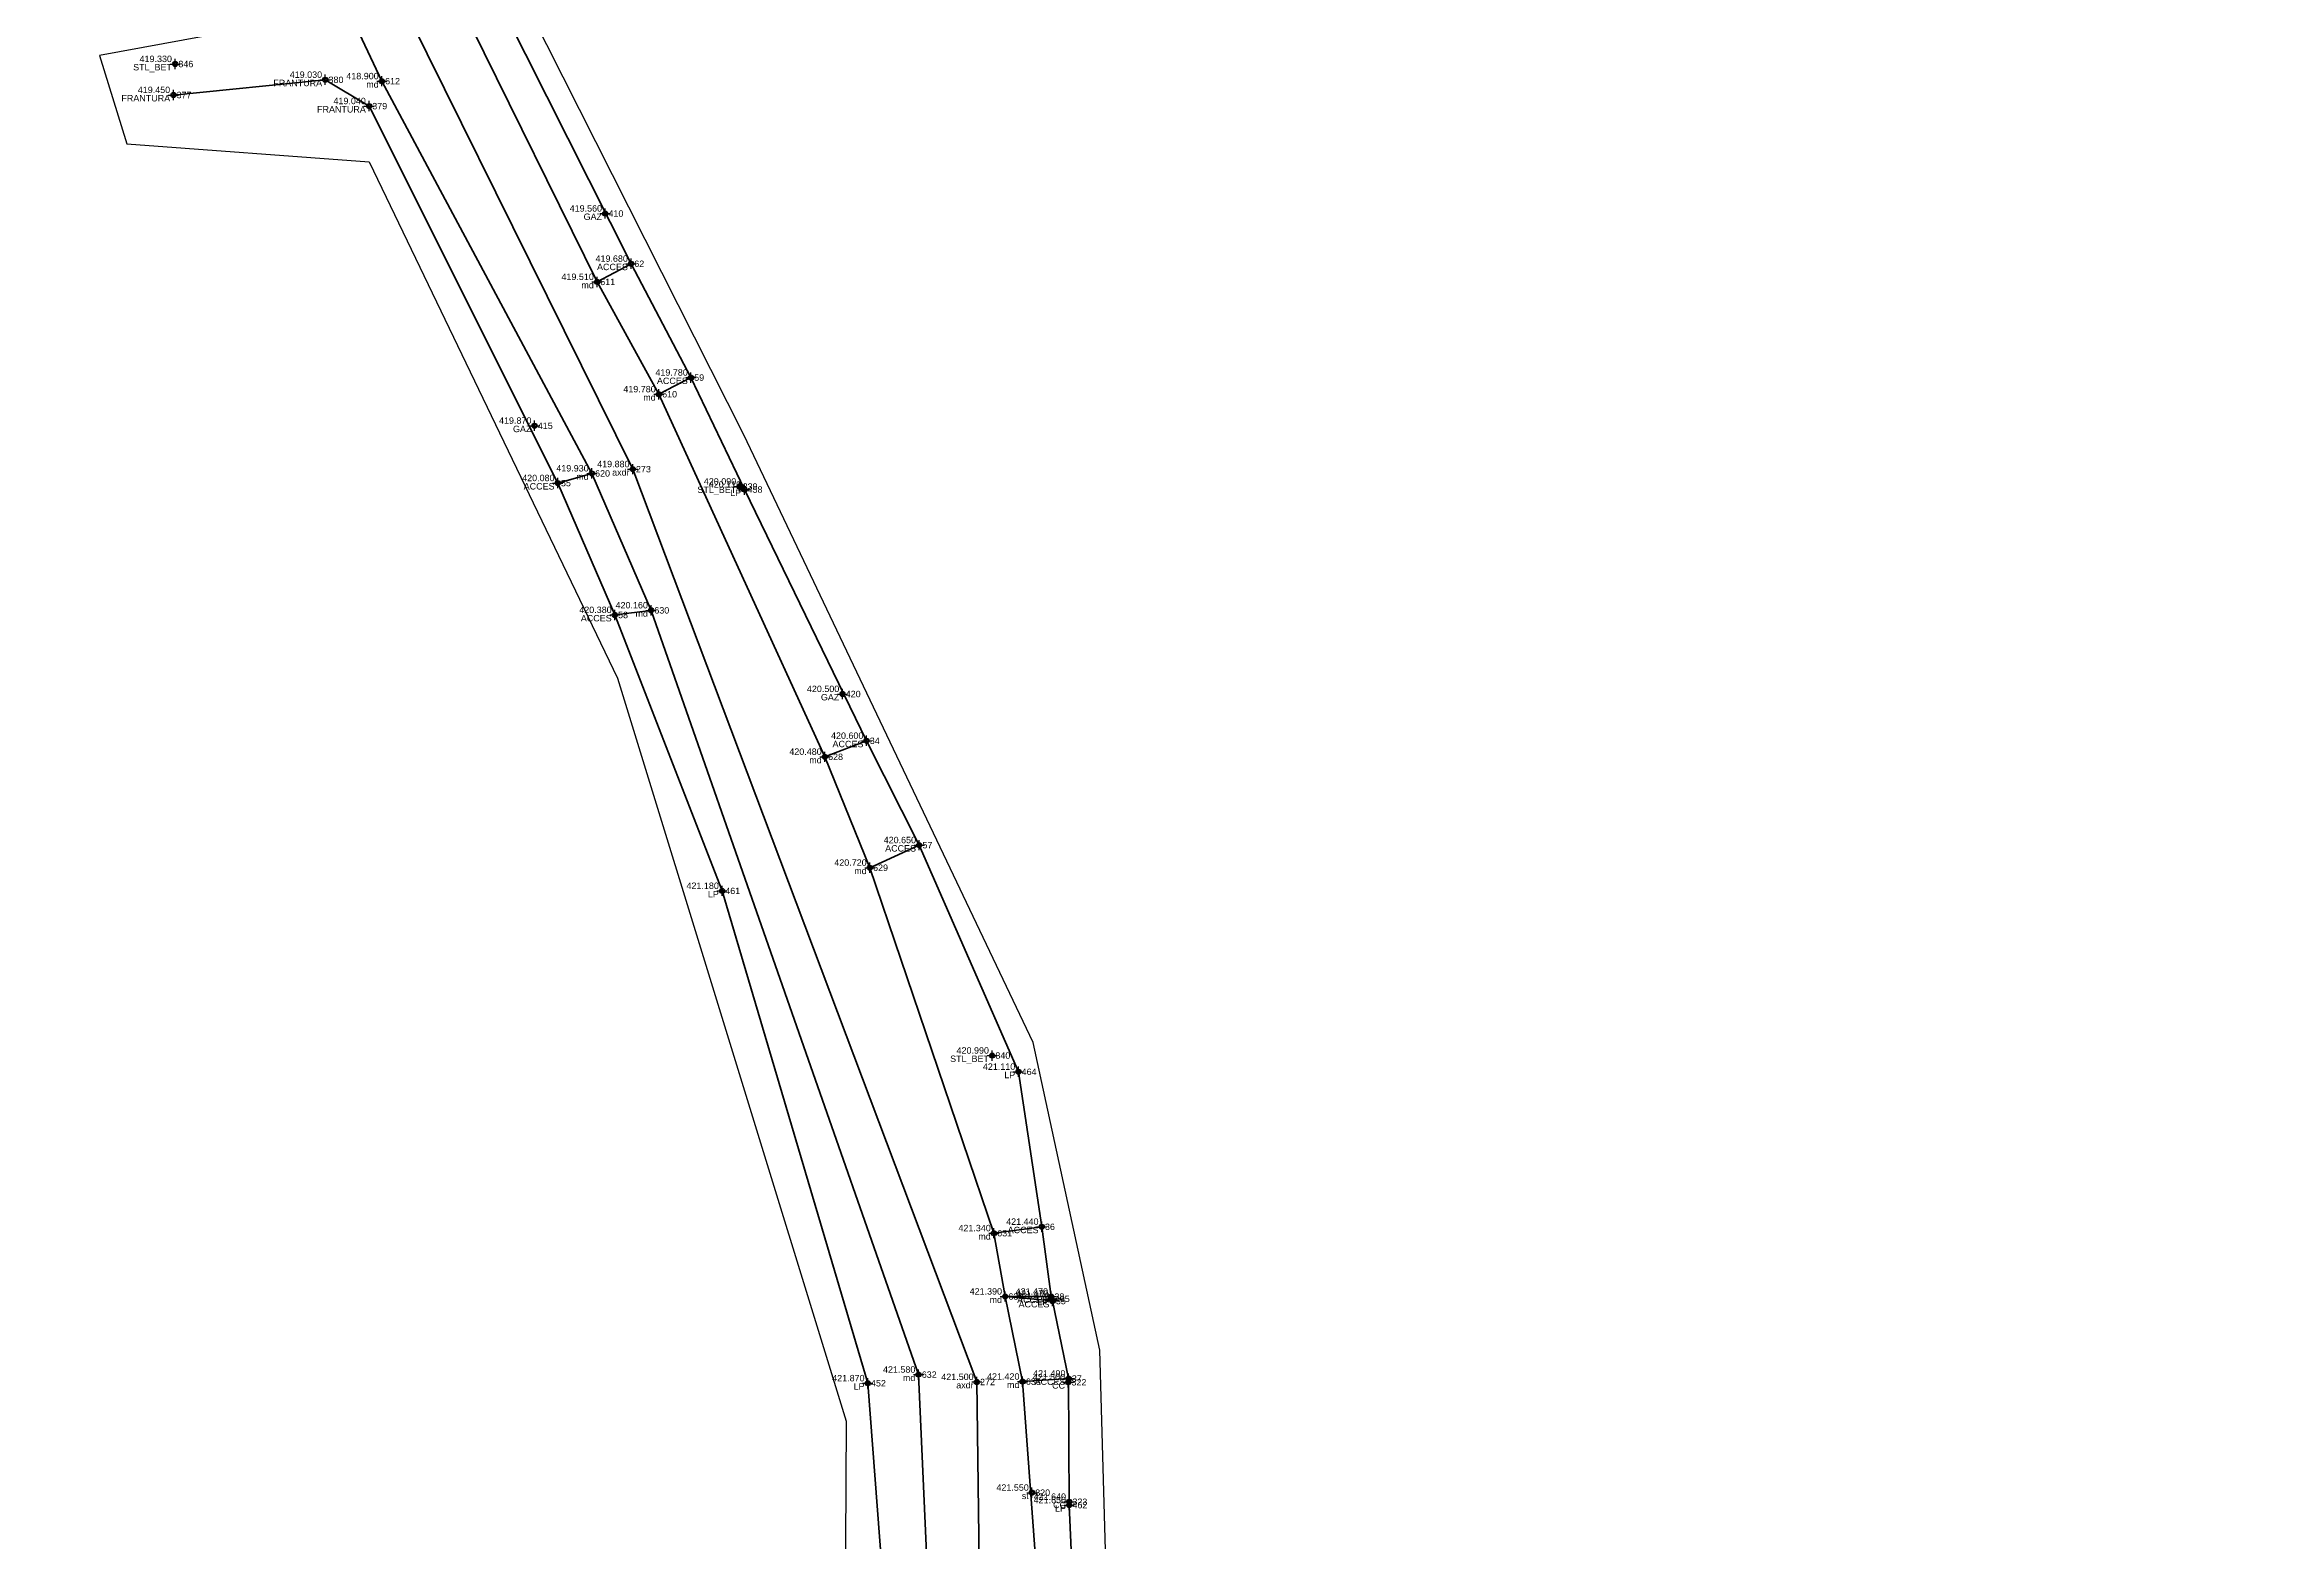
# Model space of a CAD drawing. Extents: x 396921 to 401273, y 555385 to 556691.
# Drawn here: x 397289.2 to 397376.4, y 556507.8 to 556566.2 of the extents above; entities that cross this region are included whole.
import ezdxf
from ezdxf.enums import TextEntityAlignment as Align

# ---------------------------------------------------------------- set-up
doc = ezdxf.new("R2010")
doc.units = 0
doc.header["$PDMODE"] = 34
doc.header["$PDSIZE"] = 0.2
for name, color, linetype in [('Boundary', 30, 'Continuous'), ('TOPO_CERC', 1, 'Continuous'), ('TOPO_CODE', 7, 'Continuous'), ('TOPO_ELEVATION', 7, 'Continuous'), ('TOPO_POINT_ID', 7, 'Continuous'), ('TOPO_POINTS', 7, 'Continuous'), ('TOPO_SYMBOL', 1, 'Continuous')]:
    doc.layers.add(name, color=color, linetype=linetype)
doc.layers.add('RO-LINES-LIN', color=7, linetype='Continuous', lineweight=25)
doc.styles.get("Standard").update_dxf_attribs({"font": 'arial.ttf'})

# ---------------------------------------------------------------- blocks, each defined once
blk = doc.blocks.new('PUNCTOPO')
at = {"layer": 'TOPO_CERC'}
blk.add_circle((0, 0), 0.25, dxfattribs=at)
at = {"layer": 'TOPO_SYMBOL'}
blk.add_point((0, 0), dxfattribs=at)

msp = doc.modelspace()

# ---------------------------------------------------------------- linework, layer by layer
at = {"layer": 'Boundary'}
for points in [[(397214.406, 556652.655), (397230.791, 556654.117), (397234.455, 556654.387), (397255.304, 556654.773), (397264.236, 556652.957), (397284.176, 556646.094), (397286.893, 556640.725), (397291.652, 556621.669), (397291.468, 556610.6), (397289.101, 556589.208), (397284.855, 556571.934), (397295.327, 556569.752), (397296.64, 556572.669), (397298.78, 556567.126), (397291.338, 556565.765), (397292.408, 556562.312), (397301.856, 556561.614), (397311.54, 556541.469), (397320.456, 556512.491), (397320.324, 556488.557), (397315.094, 556463.786), (397313.32, 556458.163), (397290.318, 556461.106), (397285.15, 556444.226)], [(397319.101, 556441.045), (397321.6, 556450.569), (397326.996, 556458.985), (397330.022, 556492.739), (397330.67, 556503.776), (397330.346, 556515.266), (397327.749, 556527.266), (397316.461, 556550.971), (397307.492, 556568.744), (397302.52, 556581.984), (397305.056, 556606.927), (397308.352, 556621.196), (397313.653, 556628.178), (397321.316, 556632.763), (397333.511, 556631.63), (397362.372, 556622.639), (397392.418, 556611.332)]]:
    msp.add_lwpolyline(points, dxfattribs=at)
at = {"layer": 'RO-LINES-LIN', "lineweight": 50}
for points in [[(397301.82, 556652.167, 412.53), (397299.86, 556640.804, 413.01), (397299.045, 556612.502, 415.26), (397296.51, 556582.426, 417.81), (397300.117, 556573.926, 418.33), (397312.134, 556549.626, 419.88), (397325.554, 556514.019, 421.5), (397325.84, 556491.893, 422.13), (397322.099, 556468.97, 423.04), (397310.209, 556440.701, 424.26), (397313.977, 556396.974, 424.35), (397313.068, 556377.302, 424.43), (397308.37, 556353.59, 424.89), (397304.346, 556342.544, 425.34), (397300.047, 556317.188, 425.53)], [(397292.038, 556451.479, 425.19), (397304.777, 556448.04, 424.49), (397310.444, 556449.805, 424.15), (397315.161, 556455.424, 423.84), (397318.872, 556464.59, 423.38), (397320.37, 556469.517, 423.11), (397323.46, 556485.101, 422.5), (397324.28, 556491.942, 422.2), (397323.281, 556514.306, 421.58), (397312.85, 556544.118, 420.16), (397310.54, 556549.46, 419.93), (397302.35, 556564.759, 418.9), (397298.261, 556573.42, 418.36), (397296.477, 556576.715, 418.291), (397296.004, 556576.308, 418.28), (397294.219, 556571.647, 418.67)], [(397303.752, 556575.427, 418.23), (397307.136, 556567.436, 418.95), (397312.069, 556557.638, 419.68)], [(397314.945, 556440.955, 424.14), (397316.1, 556450.522, 423.98), (397322.879, 556463.599, 423.28), (397323.69, 556468.479, 423.06), (397327.481, 556491.799, 422.16), (397327.883, 556498.334, 421.89), (397328.206, 556502.219, 421.79), (397327.34, 556514.033, 421.42), (397326.661, 556517.353, 421.39), (397326.222, 556519.823, 421.34), (397321.382, 556534.079, 420.72), (397319.628, 556538.405, 420.48), (397313.154, 556552.548, 419.78), (397310.741, 556556.931, 419.51), (397305.841, 556566.862, 418.75)], [(397294.218, 556564.22, 419.45), (397300.144, 556564.814, 419.03), (397301.849, 556563.787, 419.04), (397309.209, 556549.082, 420.08)], [(397314.405, 556553.197, 419.78), (397313.154, 556552.548, 419.78), (397310.741, 556556.931, 419.51), (397312.069, 556557.638, 419.68), (397314.405, 556553.197, 419.78)], [(397314.405, 556553.197, 419.78), (397316.486, 556548.83, 420.11), (397321.254, 556539.03, 420.6)], [(397312.85, 556544.118, 420.16), (397311.437, 556543.937, 420.38), (397309.209, 556549.082, 420.08), (397310.54, 556549.46, 419.93), (397312.85, 556544.118, 420.16)], [(397311.437, 556543.937, 420.38), (397315.617, 556533.176, 421.18), (397321.3, 556513.97, 421.87), (397322.514, 556498.084, 422.3), (397322.258, 556491.874, 422.46)], [(397323.307, 556534.959, 420.65), (397321.382, 556534.079, 420.72), (397319.628, 556538.405, 420.48), (397321.254, 556539.03, 420.6), (397323.307, 556534.959, 420.65)], [(397323.307, 556534.959, 420.65), (397327.176, 556526.12, 421.11), (397328.085, 556520.073, 421.44), (397328.454, 556517.348, 421.47), (397328.51, 556517.178, 421.47), (397329.135, 556514.154, 421.49), (397329.156, 556509.214, 421.65), (397329.469, 556502.234, 421.73)], [(397328.454, 556517.348, 421.47), (397326.661, 556517.353, 421.39), (397326.222, 556519.823, 421.34), (397328.085, 556520.073, 421.44), (397328.454, 556517.348, 421.47)], [(397329.135, 556514.154, 421.49), (397327.34, 556514.033, 421.42), (397326.661, 556517.353, 421.39), (397328.51, 556517.178, 421.47), (397329.135, 556514.154, 421.49)]]:
    msp.add_polyline3d(points, dxfattribs=at)

# ---------------------------------------------------------------- block references
at = {"layer": 'TOPO_POINTS'}
ref = msp.add_blockref('PUNCTOPO', (397294.288, 556565.429, 419.33), dxfattribs=dict(at, xscale=0.25, yscale=0.25, zscale=0.25))
ref.add_attrib('POINT', '846', dxfattribs={"layer": 'TOPO_POINT_ID', "height": 0.25}).set_placement((397294.413, 556565.429, 419.33), align=Align.MIDDLE_LEFT)
ref.add_attrib('ELEVATION', '419.330', dxfattribs={"layer": 'TOPO_ELEVATION', "height": 0.25}).set_placement((397294.163, 556565.429, 419.33), align=Align.BOTTOM_RIGHT)
ref.add_attrib('CODE', 'STL_BET', dxfattribs={"layer": 'TOPO_CODE', "height": 0.25}).set_placement((397294.163, 556565.429, 419.33), align=Align.TOP_RIGHT)
ref = msp.add_blockref('PUNCTOPO', (397300.144, 556564.814, 419.03), dxfattribs=dict(at, xscale=0.25, yscale=0.25, zscale=0.25))
ref.add_attrib('POINT', '380', dxfattribs={"layer": 'TOPO_POINT_ID', "height": 0.25}).set_placement((397300.269, 556564.814, 419.03), align=Align.MIDDLE_LEFT)
ref.add_attrib('ELEVATION', '419.030', dxfattribs={"layer": 'TOPO_ELEVATION', "height": 0.25}).set_placement((397300.019, 556564.814, 419.03), align=Align.BOTTOM_RIGHT)
ref.add_attrib('CODE', 'FRANTURA', dxfattribs={"layer": 'TOPO_CODE', "height": 0.25}).set_placement((397300.019, 556564.814, 419.03), align=Align.TOP_RIGHT)
ref = msp.add_blockref('PUNCTOPO', (397302.35, 556564.759, 418.9), dxfattribs=dict(at, xscale=0.25, yscale=0.25, zscale=0.25))
ref.add_attrib('POINT', '612', dxfattribs={"layer": 'TOPO_POINT_ID', "height": 0.25}).set_placement((397302.475, 556564.759, 418.9), align=Align.MIDDLE_LEFT)
ref.add_attrib('ELEVATION', '418.900', dxfattribs={"layer": 'TOPO_ELEVATION', "height": 0.25}).set_placement((397302.225, 556564.759, 418.9), align=Align.BOTTOM_RIGHT)
ref.add_attrib('CODE', 'md', dxfattribs={"layer": 'TOPO_CODE', "height": 0.25}).set_placement((397302.225, 556564.759, 418.9), align=Align.TOP_RIGHT)
ref = msp.add_blockref('PUNCTOPO', (397294.218, 556564.22, 419.45), dxfattribs=dict(at, xscale=0.25, yscale=0.25, zscale=0.25))
ref.add_attrib('POINT', '377', dxfattribs={"layer": 'TOPO_POINT_ID', "height": 0.25}).set_placement((397294.343, 556564.22, 419.45), align=Align.MIDDLE_LEFT)
ref.add_attrib('ELEVATION', '419.450', dxfattribs={"layer": 'TOPO_ELEVATION', "height": 0.25}).set_placement((397294.093, 556564.22, 419.45), align=Align.BOTTOM_RIGHT)
ref.add_attrib('CODE', 'FRANTURA', dxfattribs={"layer": 'TOPO_CODE', "height": 0.25}).set_placement((397294.093, 556564.22, 419.45), align=Align.TOP_RIGHT)
ref = msp.add_blockref('PUNCTOPO', (397301.849, 556563.787, 419.04), dxfattribs=dict(at, xscale=0.25, yscale=0.25, zscale=0.25))
ref.add_attrib('POINT', '379', dxfattribs={"layer": 'TOPO_POINT_ID', "height": 0.25}).set_placement((397301.974, 556563.787, 419.04), align=Align.MIDDLE_LEFT)
ref.add_attrib('ELEVATION', '419.040', dxfattribs={"layer": 'TOPO_ELEVATION', "height": 0.25}).set_placement((397301.724, 556563.787, 419.04), align=Align.BOTTOM_RIGHT)
ref.add_attrib('CODE', 'FRANTURA', dxfattribs={"layer": 'TOPO_CODE', "height": 0.25}).set_placement((397301.724, 556563.787, 419.04), align=Align.TOP_RIGHT)
ref = msp.add_blockref('PUNCTOPO', (397311.061, 556559.597, 419.56), dxfattribs=dict(at, xscale=0.25, yscale=0.25, zscale=0.25))
ref.add_attrib('POINT', '410', dxfattribs={"layer": 'TOPO_POINT_ID', "height": 0.25}).set_placement((397311.186, 556559.597, 419.56), align=Align.MIDDLE_LEFT)
ref.add_attrib('ELEVATION', '419.560', dxfattribs={"layer": 'TOPO_ELEVATION', "height": 0.25}).set_placement((397310.936, 556559.597, 419.56), align=Align.BOTTOM_RIGHT)
ref.add_attrib('CODE', 'GAZ', dxfattribs={"layer": 'TOPO_CODE', "height": 0.25}).set_placement((397310.936, 556559.597, 419.56), align=Align.TOP_RIGHT)
ref = msp.add_blockref('PUNCTOPO', (397312.069, 556557.638, 419.68), dxfattribs=dict(at, xscale=0.25, yscale=0.25, zscale=0.25))
ref.add_attrib('POINT', '62', dxfattribs={"layer": 'TOPO_POINT_ID', "height": 0.25}).set_placement((397312.194, 556557.638, 419.68), align=Align.MIDDLE_LEFT)
ref.add_attrib('ELEVATION', '419.680', dxfattribs={"layer": 'TOPO_ELEVATION', "height": 0.25}).set_placement((397311.944, 556557.638, 419.68), align=Align.BOTTOM_RIGHT)
ref.add_attrib('CODE', 'ACCES', dxfattribs={"layer": 'TOPO_CODE', "height": 0.25}).set_placement((397311.944, 556557.638, 419.68), align=Align.TOP_RIGHT)
ref = msp.add_blockref('PUNCTOPO', (397310.741, 556556.931, 419.51), dxfattribs=dict(at, xscale=0.25, yscale=0.25, zscale=0.25))
ref.add_attrib('POINT', '611', dxfattribs={"layer": 'TOPO_POINT_ID', "height": 0.25}).set_placement((397310.866, 556556.931, 419.51), align=Align.MIDDLE_LEFT)
ref.add_attrib('ELEVATION', '419.510', dxfattribs={"layer": 'TOPO_ELEVATION', "height": 0.25}).set_placement((397310.616, 556556.931, 419.51), align=Align.BOTTOM_RIGHT)
ref.add_attrib('CODE', 'md', dxfattribs={"layer": 'TOPO_CODE', "height": 0.25}).set_placement((397310.616, 556556.931, 419.51), align=Align.TOP_RIGHT)
ref = msp.add_blockref('PUNCTOPO', (397314.405, 556553.197, 419.78), dxfattribs=dict(at, xscale=0.25, yscale=0.25, zscale=0.25))
ref.add_attrib('POINT', '59', dxfattribs={"layer": 'TOPO_POINT_ID', "height": 0.25}).set_placement((397314.53, 556553.197, 419.78), align=Align.MIDDLE_LEFT)
ref.add_attrib('ELEVATION', '419.780', dxfattribs={"layer": 'TOPO_ELEVATION', "height": 0.25}).set_placement((397314.28, 556553.197, 419.78), align=Align.BOTTOM_RIGHT)
ref.add_attrib('CODE', 'ACCES', dxfattribs={"layer": 'TOPO_CODE', "height": 0.25}).set_placement((397314.28, 556553.197, 419.78), align=Align.TOP_RIGHT)
ref = msp.add_blockref('PUNCTOPO', (397313.154, 556552.548, 419.78), dxfattribs=dict(at, xscale=0.25, yscale=0.25, zscale=0.25))
ref.add_attrib('POINT', '610', dxfattribs={"layer": 'TOPO_POINT_ID', "height": 0.25}).set_placement((397313.279, 556552.548, 419.78), align=Align.MIDDLE_LEFT)
ref.add_attrib('ELEVATION', '419.780', dxfattribs={"layer": 'TOPO_ELEVATION', "height": 0.25}).set_placement((397313.029, 556552.548, 419.78), align=Align.BOTTOM_RIGHT)
ref.add_attrib('CODE', 'md', dxfattribs={"layer": 'TOPO_CODE', "height": 0.25}).set_placement((397313.029, 556552.548, 419.78), align=Align.TOP_RIGHT)
ref = msp.add_blockref('PUNCTOPO', (397308.306, 556551.319, 419.87), dxfattribs=dict(at, xscale=0.25, yscale=0.25, zscale=0.25))
ref.add_attrib('POINT', '415', dxfattribs={"layer": 'TOPO_POINT_ID', "height": 0.25}).set_placement((397308.431, 556551.319, 419.87), align=Align.MIDDLE_LEFT)
ref.add_attrib('ELEVATION', '419.870', dxfattribs={"layer": 'TOPO_ELEVATION', "height": 0.25}).set_placement((397308.181, 556551.319, 419.87), align=Align.BOTTOM_RIGHT)
ref.add_attrib('CODE', 'GAZ', dxfattribs={"layer": 'TOPO_CODE', "height": 0.25}).set_placement((397308.181, 556551.319, 419.87), align=Align.TOP_RIGHT)
ref = msp.add_blockref('PUNCTOPO', (397312.134, 556549.626, 419.88), dxfattribs=dict(at, xscale=0.25, yscale=0.25, zscale=0.25))
ref.add_attrib('POINT', '273', dxfattribs={"layer": 'TOPO_POINT_ID', "height": 0.25}).set_placement((397312.259, 556549.626, 419.88), align=Align.MIDDLE_LEFT)
ref.add_attrib('ELEVATION', '419.880', dxfattribs={"layer": 'TOPO_ELEVATION', "height": 0.25}).set_placement((397312.009, 556549.626, 419.88), align=Align.BOTTOM_RIGHT)
ref.add_attrib('CODE', 'axdr', dxfattribs={"layer": 'TOPO_CODE', "height": 0.25}).set_placement((397312.009, 556549.626, 419.88), align=Align.TOP_RIGHT)
ref = msp.add_blockref('PUNCTOPO', (397309.209, 556549.082, 420.08), dxfattribs=dict(at, xscale=0.25, yscale=0.25, zscale=0.25))
ref.add_attrib('POINT', '55', dxfattribs={"layer": 'TOPO_POINT_ID', "height": 0.25}).set_placement((397309.334, 556549.082, 420.08), align=Align.MIDDLE_LEFT)
ref.add_attrib('ELEVATION', '420.080', dxfattribs={"layer": 'TOPO_ELEVATION', "height": 0.25}).set_placement((397309.084, 556549.082, 420.08), align=Align.BOTTOM_RIGHT)
ref.add_attrib('CODE', 'ACCES', dxfattribs={"layer": 'TOPO_CODE', "height": 0.25}).set_placement((397309.084, 556549.082, 420.08), align=Align.TOP_RIGHT)
ref = msp.add_blockref('PUNCTOPO', (397310.54, 556549.46, 419.93), dxfattribs=dict(at, xscale=0.25, yscale=0.25, zscale=0.25))
ref.add_attrib('POINT', '620', dxfattribs={"layer": 'TOPO_POINT_ID', "height": 0.25}).set_placement((397310.665, 556549.46, 419.93), align=Align.MIDDLE_LEFT)
ref.add_attrib('ELEVATION', '419.930', dxfattribs={"layer": 'TOPO_ELEVATION', "height": 0.25}).set_placement((397310.415, 556549.46, 419.93), align=Align.BOTTOM_RIGHT)
ref.add_attrib('CODE', 'md', dxfattribs={"layer": 'TOPO_CODE', "height": 0.25}).set_placement((397310.415, 556549.46, 419.93), align=Align.TOP_RIGHT)
ref = msp.add_blockref('PUNCTOPO', (397316.294, 556548.948, 420.09), dxfattribs=dict(at, xscale=0.25, yscale=0.25, zscale=0.25))
ref.add_attrib('POINT', '839', dxfattribs={"layer": 'TOPO_POINT_ID', "height": 0.25}).set_placement((397316.419, 556548.948, 420.09), align=Align.MIDDLE_LEFT)
ref.add_attrib('ELEVATION', '420.090', dxfattribs={"layer": 'TOPO_ELEVATION', "height": 0.25}).set_placement((397316.169, 556548.948, 420.09), align=Align.BOTTOM_RIGHT)
ref.add_attrib('CODE', 'STL_BET', dxfattribs={"layer": 'TOPO_CODE', "height": 0.25}).set_placement((397316.169, 556548.948, 420.09), align=Align.TOP_RIGHT)
ref = msp.add_blockref('PUNCTOPO', (397316.486, 556548.83, 420.11), dxfattribs=dict(at, xscale=0.25, yscale=0.25, zscale=0.25))
ref.add_attrib('POINT', '458', dxfattribs={"layer": 'TOPO_POINT_ID', "height": 0.25}).set_placement((397316.611, 556548.83, 420.11), align=Align.MIDDLE_LEFT)
ref.add_attrib('ELEVATION', '420.110', dxfattribs={"layer": 'TOPO_ELEVATION', "height": 0.25}).set_placement((397316.361, 556548.83, 420.11), align=Align.BOTTOM_RIGHT)
ref.add_attrib('CODE', 'LP', dxfattribs={"layer": 'TOPO_CODE', "height": 0.25}).set_placement((397316.361, 556548.83, 420.11), align=Align.TOP_RIGHT)
ref = msp.add_blockref('PUNCTOPO', (397311.437, 556543.937, 420.38), dxfattribs=dict(at, xscale=0.25, yscale=0.25, zscale=0.25))
ref.add_attrib('POINT', '58', dxfattribs={"layer": 'TOPO_POINT_ID', "height": 0.25}).set_placement((397311.562, 556543.937, 420.38), align=Align.MIDDLE_LEFT)
ref.add_attrib('ELEVATION', '420.380', dxfattribs={"layer": 'TOPO_ELEVATION', "height": 0.25}).set_placement((397311.312, 556543.937, 420.38), align=Align.BOTTOM_RIGHT)
ref.add_attrib('CODE', 'ACCES', dxfattribs={"layer": 'TOPO_CODE', "height": 0.25}).set_placement((397311.312, 556543.937, 420.38), align=Align.TOP_RIGHT)
ref = msp.add_blockref('PUNCTOPO', (397312.85, 556544.118, 420.16), dxfattribs=dict(at, xscale=0.25, yscale=0.25, zscale=0.25))
ref.add_attrib('POINT', '630', dxfattribs={"layer": 'TOPO_POINT_ID', "height": 0.25}).set_placement((397312.975, 556544.118, 420.16), align=Align.MIDDLE_LEFT)
ref.add_attrib('ELEVATION', '420.160', dxfattribs={"layer": 'TOPO_ELEVATION', "height": 0.25}).set_placement((397312.725, 556544.118, 420.16), align=Align.BOTTOM_RIGHT)
ref.add_attrib('CODE', 'md', dxfattribs={"layer": 'TOPO_CODE', "height": 0.25}).set_placement((397312.725, 556544.118, 420.16), align=Align.TOP_RIGHT)
ref = msp.add_blockref('PUNCTOPO', (397320.314, 556540.855, 420.5), dxfattribs=dict(at, xscale=0.25, yscale=0.25, zscale=0.25))
ref.add_attrib('POINT', '420', dxfattribs={"layer": 'TOPO_POINT_ID', "height": 0.25}).set_placement((397320.439, 556540.855, 420.5), align=Align.MIDDLE_LEFT)
ref.add_attrib('ELEVATION', '420.500', dxfattribs={"layer": 'TOPO_ELEVATION', "height": 0.25}).set_placement((397320.189, 556540.855, 420.5), align=Align.BOTTOM_RIGHT)
ref.add_attrib('CODE', 'GAZ', dxfattribs={"layer": 'TOPO_CODE', "height": 0.25}).set_placement((397320.189, 556540.855, 420.5), align=Align.TOP_RIGHT)
ref = msp.add_blockref('PUNCTOPO', (397319.628, 556538.405, 420.48), dxfattribs=dict(at, xscale=0.25, yscale=0.25, zscale=0.25))
ref.add_attrib('POINT', '628', dxfattribs={"layer": 'TOPO_POINT_ID', "height": 0.25}).set_placement((397319.753, 556538.405, 420.48), align=Align.MIDDLE_LEFT)
ref.add_attrib('ELEVATION', '420.480', dxfattribs={"layer": 'TOPO_ELEVATION', "height": 0.25}).set_placement((397319.503, 556538.405, 420.48), align=Align.BOTTOM_RIGHT)
ref.add_attrib('CODE', 'md', dxfattribs={"layer": 'TOPO_CODE', "height": 0.25}).set_placement((397319.503, 556538.405, 420.48), align=Align.TOP_RIGHT)
ref = msp.add_blockref('PUNCTOPO', (397321.254, 556539.03, 420.6), dxfattribs=dict(at, xscale=0.25, yscale=0.25, zscale=0.25))
ref.add_attrib('POINT', '34', dxfattribs={"layer": 'TOPO_POINT_ID', "height": 0.25}).set_placement((397321.379, 556539.03, 420.6), align=Align.MIDDLE_LEFT)
ref.add_attrib('ELEVATION', '420.600', dxfattribs={"layer": 'TOPO_ELEVATION', "height": 0.25}).set_placement((397321.129, 556539.03, 420.6), align=Align.BOTTOM_RIGHT)
ref.add_attrib('CODE', 'ACCES', dxfattribs={"layer": 'TOPO_CODE', "height": 0.25}).set_placement((397321.129, 556539.03, 420.6), align=Align.TOP_RIGHT)
ref = msp.add_blockref('PUNCTOPO', (397323.307, 556534.959, 420.65), dxfattribs=dict(at, xscale=0.25, yscale=0.25, zscale=0.25))
ref.add_attrib('POINT', '57', dxfattribs={"layer": 'TOPO_POINT_ID', "height": 0.25}).set_placement((397323.432, 556534.959, 420.65), align=Align.MIDDLE_LEFT)
ref.add_attrib('ELEVATION', '420.650', dxfattribs={"layer": 'TOPO_ELEVATION', "height": 0.25}).set_placement((397323.182, 556534.959, 420.65), align=Align.BOTTOM_RIGHT)
ref.add_attrib('CODE', 'ACCES', dxfattribs={"layer": 'TOPO_CODE', "height": 0.25}).set_placement((397323.182, 556534.959, 420.65), align=Align.TOP_RIGHT)
ref = msp.add_blockref('PUNCTOPO', (397321.382, 556534.079, 420.72), dxfattribs=dict(at, xscale=0.25, yscale=0.25, zscale=0.25))
ref.add_attrib('POINT', '629', dxfattribs={"layer": 'TOPO_POINT_ID', "height": 0.25}).set_placement((397321.507, 556534.079, 420.72), align=Align.MIDDLE_LEFT)
ref.add_attrib('ELEVATION', '420.720', dxfattribs={"layer": 'TOPO_ELEVATION', "height": 0.25}).set_placement((397321.257, 556534.079, 420.72), align=Align.BOTTOM_RIGHT)
ref.add_attrib('CODE', 'md', dxfattribs={"layer": 'TOPO_CODE', "height": 0.25}).set_placement((397321.257, 556534.079, 420.72), align=Align.TOP_RIGHT)
ref = msp.add_blockref('PUNCTOPO', (397315.617, 556533.176, 421.18), dxfattribs=dict(at, xscale=0.25, yscale=0.25, zscale=0.25))
ref.add_attrib('POINT', '461', dxfattribs={"layer": 'TOPO_POINT_ID', "height": 0.25}).set_placement((397315.742, 556533.176, 421.18), align=Align.MIDDLE_LEFT)
ref.add_attrib('ELEVATION', '421.180', dxfattribs={"layer": 'TOPO_ELEVATION', "height": 0.25}).set_placement((397315.492, 556533.176, 421.18), align=Align.BOTTOM_RIGHT)
ref.add_attrib('CODE', 'LP', dxfattribs={"layer": 'TOPO_CODE', "height": 0.25}).set_placement((397315.492, 556533.176, 421.18), align=Align.TOP_RIGHT)
ref = msp.add_blockref('PUNCTOPO', (397326.151, 556526.752, 420.99), dxfattribs=dict(at, xscale=0.25, yscale=0.25, zscale=0.25))
ref.add_attrib('POINT', '840', dxfattribs={"layer": 'TOPO_POINT_ID', "height": 0.25}).set_placement((397326.276, 556526.752, 420.99), align=Align.MIDDLE_LEFT)
ref.add_attrib('ELEVATION', '420.990', dxfattribs={"layer": 'TOPO_ELEVATION', "height": 0.25}).set_placement((397326.026, 556526.752, 420.99), align=Align.BOTTOM_RIGHT)
ref.add_attrib('CODE', 'STL_BET', dxfattribs={"layer": 'TOPO_CODE', "height": 0.25}).set_placement((397326.026, 556526.752, 420.99), align=Align.TOP_RIGHT)
ref = msp.add_blockref('PUNCTOPO', (397327.176, 556526.12, 421.11), dxfattribs=dict(at, xscale=0.25, yscale=0.25, zscale=0.25))
ref.add_attrib('POINT', '464', dxfattribs={"layer": 'TOPO_POINT_ID', "height": 0.25}).set_placement((397327.301, 556526.12, 421.11), align=Align.MIDDLE_LEFT)
ref.add_attrib('ELEVATION', '421.110', dxfattribs={"layer": 'TOPO_ELEVATION', "height": 0.25}).set_placement((397327.051, 556526.12, 421.11), align=Align.BOTTOM_RIGHT)
ref.add_attrib('CODE', 'LP', dxfattribs={"layer": 'TOPO_CODE', "height": 0.25}).set_placement((397327.051, 556526.12, 421.11), align=Align.TOP_RIGHT)
ref = msp.add_blockref('PUNCTOPO', (397328.085, 556520.073, 421.44), dxfattribs=dict(at, xscale=0.25, yscale=0.25, zscale=0.25))
ref.add_attrib('POINT', '36', dxfattribs={"layer": 'TOPO_POINT_ID', "height": 0.25}).set_placement((397328.21, 556520.073, 421.44), align=Align.MIDDLE_LEFT)
ref.add_attrib('ELEVATION', '421.440', dxfattribs={"layer": 'TOPO_ELEVATION', "height": 0.25}).set_placement((397327.96, 556520.073, 421.44), align=Align.BOTTOM_RIGHT)
ref.add_attrib('CODE', 'ACCES', dxfattribs={"layer": 'TOPO_CODE', "height": 0.25}).set_placement((397327.96, 556520.073, 421.44), align=Align.TOP_RIGHT)
ref = msp.add_blockref('PUNCTOPO', (397326.222, 556519.823, 421.34), dxfattribs=dict(at, xscale=0.25, yscale=0.25, zscale=0.25))
ref.add_attrib('POINT', '631', dxfattribs={"layer": 'TOPO_POINT_ID', "height": 0.25}).set_placement((397326.347, 556519.823, 421.34), align=Align.MIDDLE_LEFT)
ref.add_attrib('ELEVATION', '421.340', dxfattribs={"layer": 'TOPO_ELEVATION', "height": 0.25}).set_placement((397326.097, 556519.823, 421.34), align=Align.BOTTOM_RIGHT)
ref.add_attrib('CODE', 'md', dxfattribs={"layer": 'TOPO_CODE', "height": 0.25}).set_placement((397326.097, 556519.823, 421.34), align=Align.TOP_RIGHT)
ref = msp.add_blockref('PUNCTOPO', (397326.661, 556517.353, 421.39), dxfattribs=dict(at, xscale=0.25, yscale=0.25, zscale=0.25))
ref.add_attrib('POINT', '634', dxfattribs={"layer": 'TOPO_POINT_ID', "height": 0.25}).set_placement((397326.786, 556517.353, 421.39), align=Align.MIDDLE_LEFT)
ref.add_attrib('ELEVATION', '421.390', dxfattribs={"layer": 'TOPO_ELEVATION', "height": 0.25}).set_placement((397326.536, 556517.353, 421.39), align=Align.BOTTOM_RIGHT)
ref.add_attrib('CODE', 'md', dxfattribs={"layer": 'TOPO_CODE', "height": 0.25}).set_placement((397326.536, 556517.353, 421.39), align=Align.TOP_RIGHT)
ref = msp.add_blockref('PUNCTOPO', (397328.454, 556517.348, 421.47), dxfattribs=dict(at, xscale=0.25, yscale=0.25, zscale=0.25))
ref.add_attrib('POINT', '38', dxfattribs={"layer": 'TOPO_POINT_ID', "height": 0.25}).set_placement((397328.579, 556517.348, 421.47), align=Align.MIDDLE_LEFT)
ref.add_attrib('ELEVATION', '421.470', dxfattribs={"layer": 'TOPO_ELEVATION', "height": 0.25}).set_placement((397328.329, 556517.348, 421.47), align=Align.BOTTOM_RIGHT)
ref.add_attrib('CODE', 'ACCES', dxfattribs={"layer": 'TOPO_CODE', "height": 0.25}).set_placement((397328.329, 556517.348, 421.47), align=Align.TOP_RIGHT)
ref = msp.add_blockref('PUNCTOPO', (397328.469, 556517.263, 421.47), dxfattribs=dict(at, xscale=0.25, yscale=0.25, zscale=0.25))
ref.add_attrib('POINT', '465', dxfattribs={"layer": 'TOPO_POINT_ID', "height": 0.25}).set_placement((397328.594, 556517.263, 421.47), align=Align.MIDDLE_LEFT)
ref.add_attrib('ELEVATION', '421.470', dxfattribs={"layer": 'TOPO_ELEVATION', "height": 0.25}).set_placement((397328.344, 556517.263, 421.47), align=Align.BOTTOM_RIGHT)
ref.add_attrib('CODE', 'LP', dxfattribs={"layer": 'TOPO_CODE', "height": 0.25}).set_placement((397328.344, 556517.263, 421.47), align=Align.TOP_RIGHT)
ref = msp.add_blockref('PUNCTOPO', (397328.51, 556517.178, 421.47), dxfattribs=dict(at, xscale=0.25, yscale=0.25, zscale=0.25))
ref.add_attrib('POINT', '35', dxfattribs={"layer": 'TOPO_POINT_ID', "height": 0.25}).set_placement((397328.635, 556517.178, 421.47), align=Align.MIDDLE_LEFT)
ref.add_attrib('ELEVATION', '421.470', dxfattribs={"layer": 'TOPO_ELEVATION', "height": 0.25}).set_placement((397328.385, 556517.178, 421.47), align=Align.BOTTOM_RIGHT)
ref.add_attrib('CODE', 'ACCES', dxfattribs={"layer": 'TOPO_CODE', "height": 0.25}).set_placement((397328.385, 556517.178, 421.47), align=Align.TOP_RIGHT)
ref = msp.add_blockref('PUNCTOPO', (397321.3, 556513.97, 421.87), dxfattribs=dict(at, xscale=0.25, yscale=0.25, zscale=0.25))
ref.add_attrib('POINT', '452', dxfattribs={"layer": 'TOPO_POINT_ID', "height": 0.25}).set_placement((397321.425, 556513.97, 421.87), align=Align.MIDDLE_LEFT)
ref.add_attrib('ELEVATION', '421.870', dxfattribs={"layer": 'TOPO_ELEVATION', "height": 0.25}).set_placement((397321.175, 556513.97, 421.87), align=Align.BOTTOM_RIGHT)
ref.add_attrib('CODE', 'LP', dxfattribs={"layer": 'TOPO_CODE', "height": 0.25}).set_placement((397321.175, 556513.97, 421.87), align=Align.TOP_RIGHT)
ref = msp.add_blockref('PUNCTOPO', (397323.281, 556514.306, 421.58), dxfattribs=dict(at, xscale=0.25, yscale=0.25, zscale=0.25))
ref.add_attrib('POINT', '632', dxfattribs={"layer": 'TOPO_POINT_ID', "height": 0.25}).set_placement((397323.406, 556514.306, 421.58), align=Align.MIDDLE_LEFT)
ref.add_attrib('ELEVATION', '421.580', dxfattribs={"layer": 'TOPO_ELEVATION', "height": 0.25}).set_placement((397323.156, 556514.306, 421.58), align=Align.BOTTOM_RIGHT)
ref.add_attrib('CODE', 'md', dxfattribs={"layer": 'TOPO_CODE', "height": 0.25}).set_placement((397323.156, 556514.306, 421.58), align=Align.TOP_RIGHT)
ref = msp.add_blockref('PUNCTOPO', (397325.554, 556514.019, 421.5), dxfattribs=dict(at, xscale=0.25, yscale=0.25, zscale=0.25))
ref.add_attrib('POINT', '272', dxfattribs={"layer": 'TOPO_POINT_ID', "height": 0.25}).set_placement((397325.679, 556514.019, 421.5), align=Align.MIDDLE_LEFT)
ref.add_attrib('ELEVATION', '421.500', dxfattribs={"layer": 'TOPO_ELEVATION', "height": 0.25}).set_placement((397325.429, 556514.019, 421.5), align=Align.BOTTOM_RIGHT)
ref.add_attrib('CODE', 'axdr', dxfattribs={"layer": 'TOPO_CODE', "height": 0.25}).set_placement((397325.429, 556514.019, 421.5), align=Align.TOP_RIGHT)
ref = msp.add_blockref('PUNCTOPO', (397327.34, 556514.033, 421.42), dxfattribs=dict(at, xscale=0.25, yscale=0.25, zscale=0.25))
ref.add_attrib('POINT', '633', dxfattribs={"layer": 'TOPO_POINT_ID', "height": 0.25}).set_placement((397327.465, 556514.033, 421.42), align=Align.MIDDLE_LEFT)
ref.add_attrib('ELEVATION', '421.420', dxfattribs={"layer": 'TOPO_ELEVATION', "height": 0.25}).set_placement((397327.215, 556514.033, 421.42), align=Align.BOTTOM_RIGHT)
ref.add_attrib('CODE', 'md', dxfattribs={"layer": 'TOPO_CODE', "height": 0.25}).set_placement((397327.215, 556514.033, 421.42), align=Align.TOP_RIGHT)
ref = msp.add_blockref('PUNCTOPO', (397329.118, 556514.008, 421.5), dxfattribs=dict(at, xscale=0.25, yscale=0.25, zscale=0.25))
ref.add_attrib('POINT', '322', dxfattribs={"layer": 'TOPO_POINT_ID', "height": 0.25}).set_placement((397329.243, 556514.008, 421.5), align=Align.MIDDLE_LEFT)
ref.add_attrib('ELEVATION', '421.500', dxfattribs={"layer": 'TOPO_ELEVATION', "height": 0.25}).set_placement((397328.993, 556514.008, 421.5), align=Align.BOTTOM_RIGHT)
ref.add_attrib('CODE', 'CC', dxfattribs={"layer": 'TOPO_CODE', "height": 0.25}).set_placement((397328.993, 556514.008, 421.5), align=Align.TOP_RIGHT)
ref = msp.add_blockref('PUNCTOPO', (397329.135, 556514.154, 421.49), dxfattribs=dict(at, xscale=0.25, yscale=0.25, zscale=0.25))
ref.add_attrib('POINT', '37', dxfattribs={"layer": 'TOPO_POINT_ID', "height": 0.25}).set_placement((397329.26, 556514.154, 421.49), align=Align.MIDDLE_LEFT)
ref.add_attrib('ELEVATION', '421.490', dxfattribs={"layer": 'TOPO_ELEVATION', "height": 0.25}).set_placement((397329.01, 556514.154, 421.49), align=Align.BOTTOM_RIGHT)
ref.add_attrib('CODE', 'ACCES', dxfattribs={"layer": 'TOPO_CODE', "height": 0.25}).set_placement((397329.01, 556514.154, 421.49), align=Align.TOP_RIGHT)
ref = msp.add_blockref('PUNCTOPO', (397327.704, 556509.701, 421.55), dxfattribs=dict(at, xscale=0.25, yscale=0.25, zscale=0.25))
ref.add_attrib('POINT', '820', dxfattribs={"layer": 'TOPO_POINT_ID', "height": 0.25}).set_placement((397327.829, 556509.701, 421.55), align=Align.MIDDLE_LEFT)
ref.add_attrib('ELEVATION', '421.550', dxfattribs={"layer": 'TOPO_ELEVATION', "height": 0.25}).set_placement((397327.579, 556509.701, 421.55), align=Align.BOTTOM_RIGHT)
ref.add_attrib('CODE', 'st', dxfattribs={"layer": 'TOPO_CODE', "height": 0.25}).set_placement((397327.579, 556509.701, 421.55), align=Align.TOP_RIGHT)
ref = msp.add_blockref('PUNCTOPO', (397329.156, 556509.214, 421.65), dxfattribs=dict(at, xscale=0.25, yscale=0.25, zscale=0.25))
ref.add_attrib('POINT', '462', dxfattribs={"layer": 'TOPO_POINT_ID', "height": 0.25}).set_placement((397329.281, 556509.214, 421.65), align=Align.MIDDLE_LEFT)
ref.add_attrib('ELEVATION', '421.650', dxfattribs={"layer": 'TOPO_ELEVATION', "height": 0.25}).set_placement((397329.031, 556509.214, 421.65), align=Align.BOTTOM_RIGHT)
ref.add_attrib('CODE', 'LP', dxfattribs={"layer": 'TOPO_CODE', "height": 0.25}).set_placement((397329.031, 556509.214, 421.65), align=Align.TOP_RIGHT)
ref = msp.add_blockref('PUNCTOPO', (397329.157, 556509.347, 421.64), dxfattribs=dict(at, xscale=0.25, yscale=0.25, zscale=0.25))
ref.add_attrib('POINT', '323', dxfattribs={"layer": 'TOPO_POINT_ID', "height": 0.25}).set_placement((397329.282, 556509.347, 421.64), align=Align.MIDDLE_LEFT)
ref.add_attrib('ELEVATION', '421.640', dxfattribs={"layer": 'TOPO_ELEVATION', "height": 0.25}).set_placement((397329.032, 556509.347, 421.64), align=Align.BOTTOM_RIGHT)
ref.add_attrib('CODE', 'CC', dxfattribs={"layer": 'TOPO_CODE', "height": 0.25}).set_placement((397329.032, 556509.347, 421.64), align=Align.TOP_RIGHT)

doc.saveas('drawing.dxf')
